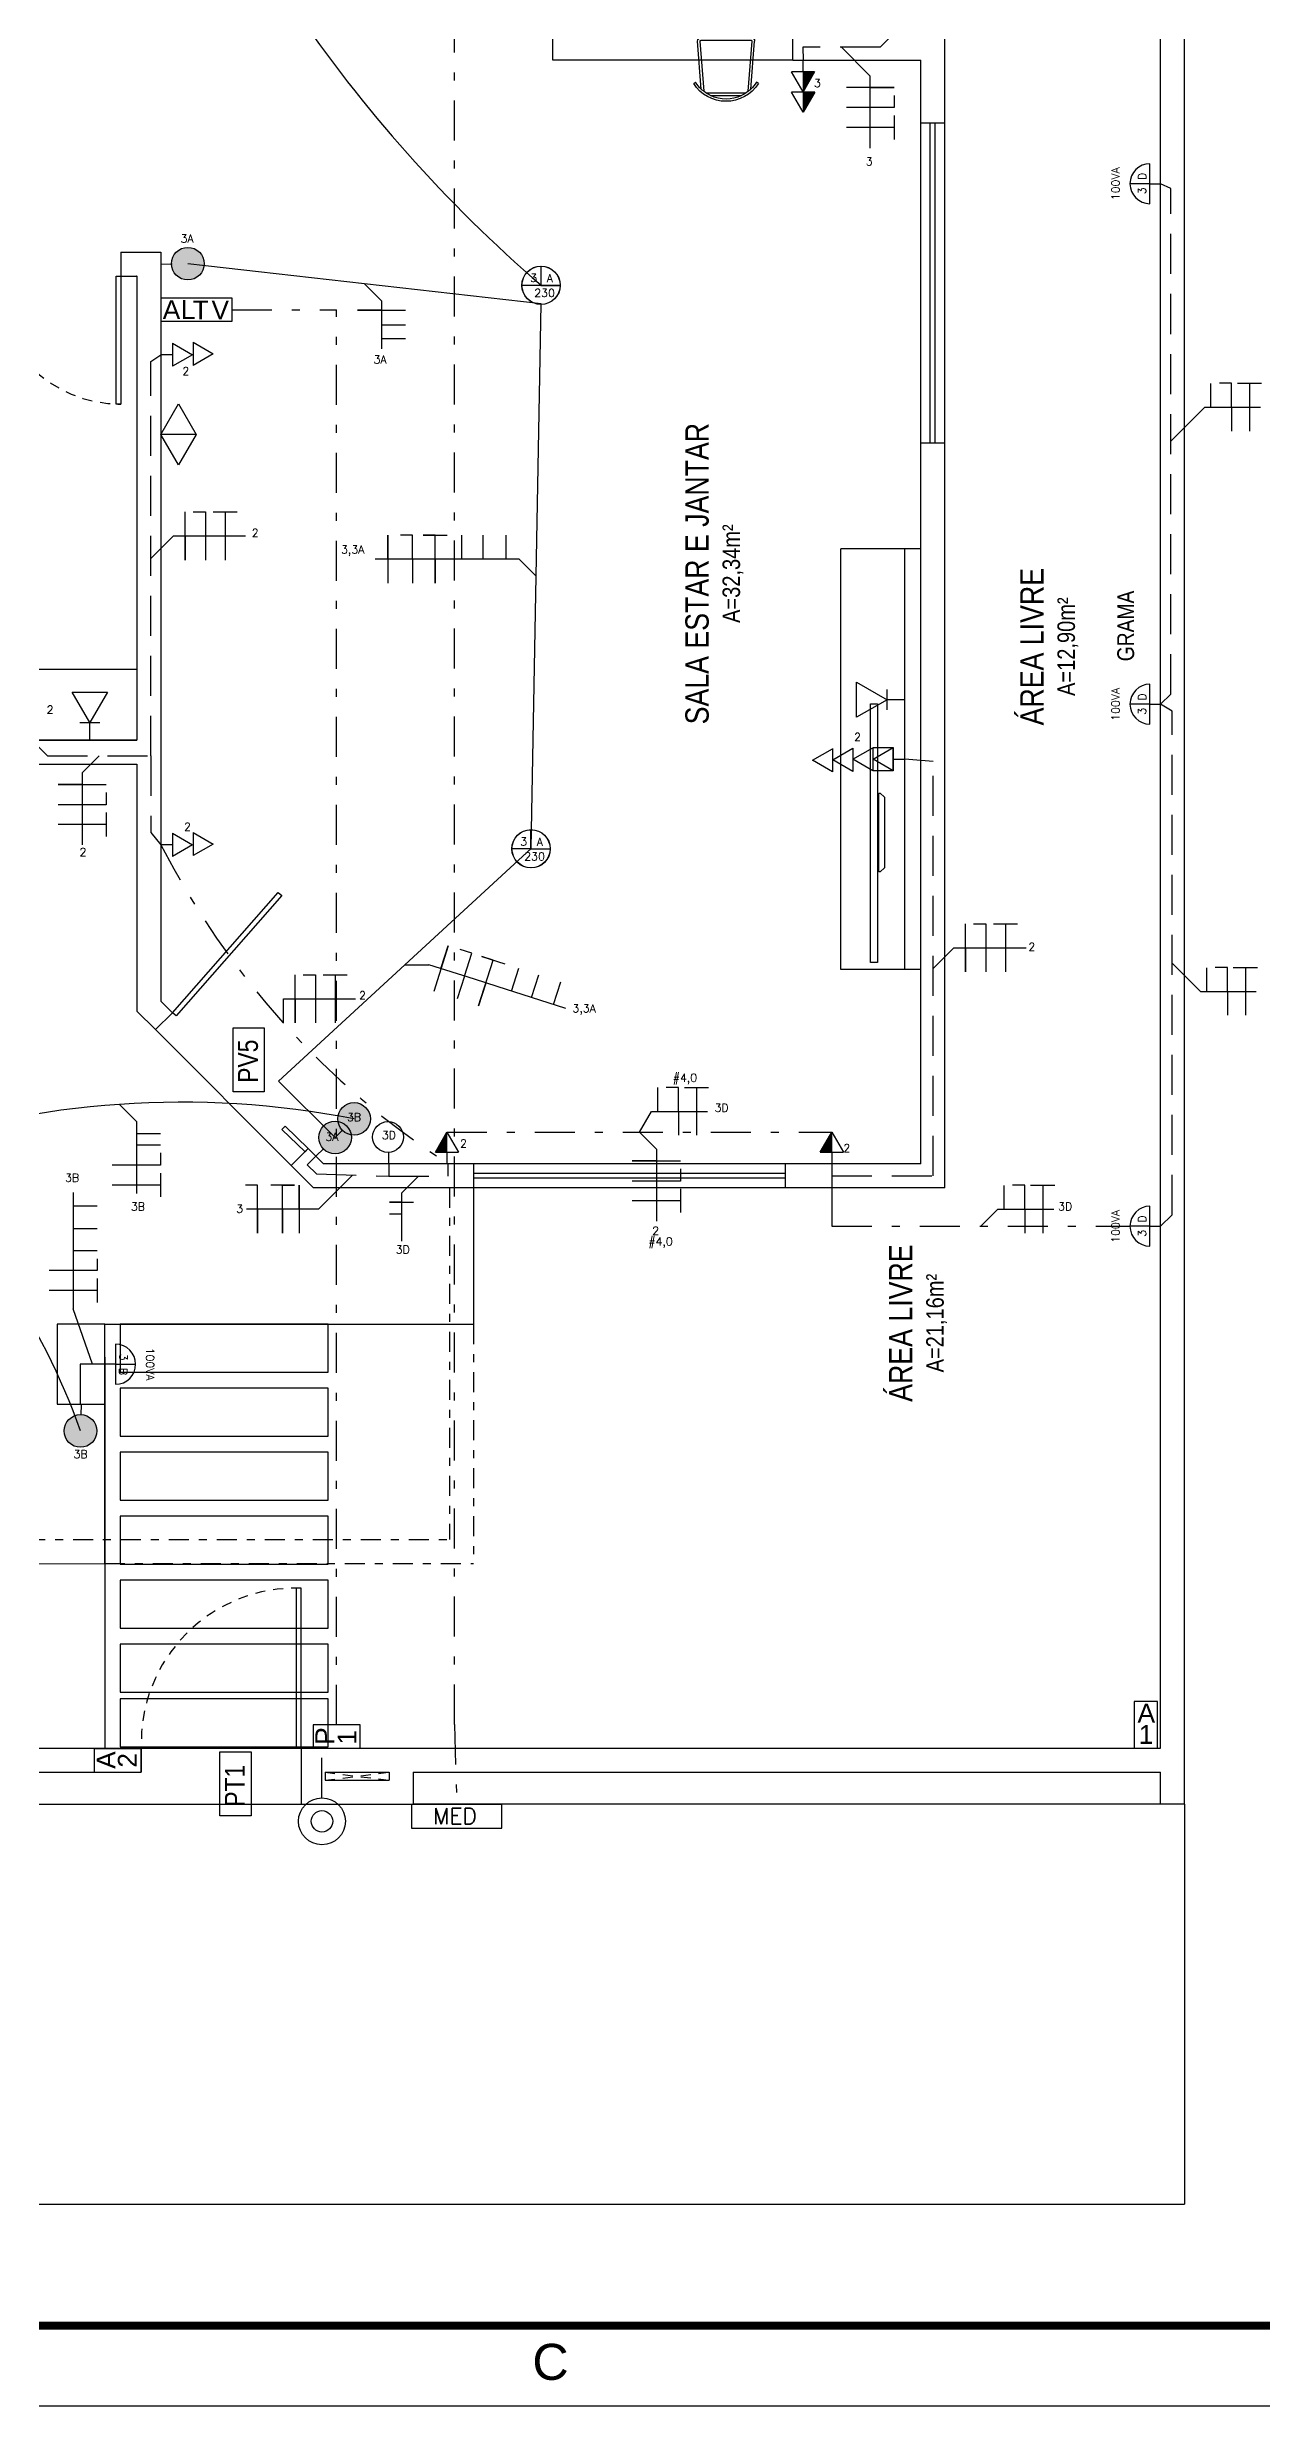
# Model space of a CAD drawing. Header units: millimetres. Extents: x 2718 to 3327, y 272 to 594.
# Drawn here: x 3157.44 to 3172.63, y 409.17 to 438.65 of the extents above; entities that cross this region are included whole.
import ezdxf
from ezdxf.enums import TextEntityAlignment as Align

# ---------------------------------------------------------------- set-up
doc = ezdxf.new("R2010")
doc.units = ezdxf.units.MM
doc.header["$MEASUREMENT"] = 0
for name, pattern in [('CONTINU', [0]), ('DASHDOT', [1, 0.5, -0.25, 0, -0.25]), ('DASHDOT2', [0.5, 0.25, -0.125, 0, -0.125]), ('DASHED', [0.75, 0.5, -0.25]), ('HIDDEN2', [0.1875, 0.125, -0.0625])]:
    doc.linetypes.add(name, pattern=pattern)
doc.layers.get('0').update_dxf_attribs({"linetype": 'CONTINUOUS'})
for name, color, linetype, lineweight in [('Circuito Iluminação 3', 90, 'CONTINUOUS', 30), ('Circuito Tomada 2', 10, 'CONTINUOUS', 30), ('Circuito Tomada 3', 10, 'CONTINUOUS', 30), ('E-Txt-W', 7, 'CONTINUOUS', 20), ('Eletroduto Laje', 40, 'CONTINUOUS', 30), ('Eletroduto_Parede', 200, 'DASHED', 30), ('Eletroduto_Piso', 32, 'DASHDOT', 30)]:
    doc.layers.add(name, color=color, linetype=linetype, lineweight=lineweight)
for name, color, linetype in [('E-txt-g', 3, 'CONTINUOUS'), ('eletroduto iluminação LAJEs', 160, 'CONTINU'), ('HIDROSSANITÁRIO', 8, 'CONTINUOUS'), ('Iluminação_Arandela', 50, 'CONTINUOUS'), ('Iluminação_Teto', 50, 'CONTINUOUS'), ('PONTOS_ELETRICOS', 2, 'CONTINUOUS'), ("PRANCHA - PROJETU'S", 7, 'CONTINUOUS'), ('Segurança', 170, 'CONTINUOUS'), ('Tomadas_Interruptores', 50, 'CONTINUOUS'), ('TXT_0', 7, 'CONTINUOUS')]:
    doc.layers.add(name, color=color, linetype=linetype)
doc.styles.add('ARIAL', font='arial.ttf', dxfattribs={"height": 2})
doc.styles.add('F2', font='ARIALN.TTF')
doc.styles.add('PADRAO_TXT', font='romans.shx')
doc.styles.add('REG60', font='romans.shx', dxfattribs={"width": 0.8, "height": 0.15})
doc.styles.add('REG80', font='romans.shx', dxfattribs={"width": 0.8, "height": 0.2})
doc.styles.add('ROMANS', font='romans.shx', dxfattribs={"height": 0.1})

# ---------------------------------------------------------------- blocks, each defined once
blk = doc.blocks.new('ADFSGASDFG')
at = {"layer": "PRANCHA - PROJETU'S", "color": 1}
blk.add_lwpolyline([(276.578, 47.946), (360.678, 47.946), (360.678, 107.346), (276.578, 107.346)], close=True, dxfattribs=at)
at = {"layer": "PRANCHA - PROJETU'S", "color": 4, "const_width": 0.1}
blk.add_lwpolyline([(279.078, 106.346), (359.678, 106.346), (359.678, 48.946), (279.078, 48.946)], close=True, dxfattribs=at)
at = {"layer": "PRANCHA - PROJETU'S", "color": 50, "linetype": 'Continuous', "style": 'ARIAL'}
blk.add_text('C', height=0.45, dxfattribs=at).set_placement((316.698, 48.496), align=Align.MIDDLE)
blk.add_text('C', height=0.45, dxfattribs=at).set_placement((316.698, 48.496), align=Align.MIDDLE)
blk = doc.blocks.new('cadeira3')
at = {"color": 8}
for p, q in [((334.3, -201.7), (331.2, -241)), ((335.9, -200.5), (367.1, -200.5)), ((339.4, -198.5), (363.6, -198.5)), ((368.7, -201.7), (371.8, -241)), ((326.2, -207.8), (327.7, -208.9)), ((332.1, -203.5), (329.2, -240.8)), ((370.9, -203.5), (373.8, -240.8)), ((376.8, -207.8), (375.3, -208.9)), ((371.3, -241.5), (331.7, -241.5)), ((371.3, -243.5), (331.7, -243.5))]:
    blk.add_line(p, q, dxfattribs=at)
for centre, radius, start, end in [((351.5, -223.9), 30, 32.591, 147.409), ((351.5, -223.9), 28.2, 115.4935, 133.4739), ((351.5, -223.9), 28.2, 64.5065, 115.4935), ((351.5, -223.9), 28.2, 46.5261, 64.5065), ((351.5, -223.9), 28.2, 133.4739, 147.6689), ((351.5, -223.9), 28.2, 32.3311, 46.5261), ((331.7, -241), 2.5, 175.5276, 270), ((331.7, -241), 0.5, 175.5276, 270), ((371.3, -241), 2.5, 270, 4.4724), ((371.3, -241), 0.5, 270, 4.4724)]:
    blk.add_arc(centre, radius, start, end, dxfattribs=at)
blk = doc.blocks.new('TXT-AMB75')
at = {"layer": 'E-txt-g', "style": 'REG80', "width": 0.8, "flags": 8}
blk.add_attdef('TXT', text='', height=0.2, dxfattribs=at).set_placement((0.005, 0.296), align=Align.CENTER)
at = {"layer": 'E-Txt-W', "style": 'REG60', "width": 0.8, "flags": 8}
blk.add_attdef('TXT', text='', height=0.15, dxfattribs=at).set_placement((0.005, 0.027), align=Align.CENTER)
blk = doc.blocks.new('luminaria3')
at = {"layer": 'PONTOS_ELETRICOS'}
for p, q in [((0, 0.133), (0, 0.383)), ((-0.09, 0), (0.09, 0)), ((0, 0.133), (0, 0))]:
    blk.add_line(p, q, dxfattribs=at)
blk.add_lwpolyline([(0.25, 0.133, 1), (-0.25, 0.133)], format="xyb", close=True, dxfattribs=at)
at = {"layer": 'TXT_0', "style": 'PADRAO_TXT', "flags": 8}
for tag, p in [('PO', (-0.001, 0.563)), ('CI', (-0.089, 0.232)), ('CO', (0.091, 0.229))]:
    blk.add_attdef(tag, text='', height=0.1, dxfattribs=at).set_placement(p, align=Align.MIDDLE)
blk = doc.blocks.new('medi')
at = {"layer": 'PONTOS_ELETRICOS'}
blk.add_lwpolyline([(-0.282, -0.074), (0.282, -0.074), (0.282, 0.074), (-0.282, 0.074)], close=True, dxfattribs=at)
at = {"layer": 'TXT_0', "style": 'PADRAO_TXT'}
blk.add_text('MED', height=0.1, dxfattribs=at).set_placement((-0.148, -0.049))

msp = doc.modelspace()

# ---------------------------------------------------------------- hatches: boundary and pattern name
at = {"layer": 'Tomadas_Interruptores'}
h = msp.add_hatch(color=256, dxfattribs=at)
h.dxf.hatch_style = 1
h.paths.add_polyline_path([(3166.89, 438.09), (3167.034, 438.341), (3166.89, 438.341)])
h = msp.add_hatch(color=256, dxfattribs=at)
h.dxf.hatch_style = 1
h.paths.add_polyline_path([(3166.891, 437.835), (3167.036, 438.086), (3166.891, 438.086)])
h = msp.add_hatch(color=256, dxfattribs=at)
h.dxf.hatch_style = 1
h.paths.add_polyline_path([(3158.992, 435.942, 1), (3159.401, 435.942, 1)])
h = msp.add_hatch(color=256, dxfattribs=at)
h.dxf.hatch_style = 1
h.paths.add_polyline_path([(3161.072, 425.252, 1), (3161.481, 425.252, 1)])
h = msp.add_hatch(color=256, dxfattribs=at)
h.dxf.hatch_style = 1
h.paths.add_polyline_path([(3160.833, 425.02, 1), (3161.242, 425.02, 1)])
h = msp.add_hatch(color=256, dxfattribs=at)
h.dxf.hatch_style = 1
h.paths.add_polyline_path([(3162.437, 425.087), (3162.293, 424.837), (3162.437, 424.837)])
h = msp.add_hatch(color=256, dxfattribs=at)
h.dxf.hatch_style = 1
h.paths.add_polyline_path([(3167.25, 425.087), (3167.105, 424.837), (3167.25, 424.837)])
h = msp.add_hatch(color=256, dxfattribs=at)
h.dxf.hatch_style = 1
h.paths.add_polyline_path([(3158.059, 421.352, 1), (3157.65, 421.352, 1)])

# ---------------------------------------------------------------- linework, layer by layer
for p, q in [((3158.558, 435.79), (3158.555, 435.786)), ((3158.555, 435.786, 0.983), (3158.558, 435.789, 0.985)), ((3158.559, 435.788, -0.13), (3158.555, 435.786, -0.13)), ((3158.559, 435.788, 7.318), (3158.556, 435.786, 7.308)), ((3158.556, 435.787, -0.26), (3158.557, 435.786, -0.26)), ((3158.557, 435.791), (3158.561, 435.786)), ((3158.557, 435.79), (3158.56, 435.786)), ((3158.557, 435.787, 0.073), (3158.559, 435.786, 0.073))]:
    msp.add_line(p, q)
at = {"layer": 'Circuito Iluminação 3', "lineweight": 30}
for p, q in [((3161.405, 435.69, -0.13), (3161.617, 435.478, -0.13)), ((3161.617, 435.478, -0.13), (3161.617, 434.878, -0.13)), ((3161.617, 435.362, -0.13), (3161.317, 435.362, -0.13)), ((3161.317, 435.362, -0.13), (3161.917, 435.362, -0.13)), ((3161.617, 435.178, -0.13), (3161.917, 435.178, -0.13)), ((3161.617, 435.006, -0.13), (3161.917, 435.006, -0.13)), ((3171.991, 434.147), (3171.991, 434.444)), ((3172.249, 434.447), (3172.097, 434.447)), ((3172.249, 434.147), (3172.249, 434.447)), ((3172.323, 434.447), (3172.624, 434.447)), ((3172.474, 434.447), (3172.474, 433.85)), ((3171.488, 433.722), (3171.913, 434.147)), ((3171.913, 434.147), (3172.363, 434.147)), ((3172.249, 434.147), (3172.249, 433.85)), ((3172.363, 434.147), (3172.611, 434.147)), ((3161.699, 432.249, -0.13), (3161.699, 432.549, -0.13)), ((3161.699, 432.549, -0.13), (3161.699, 431.949, -0.13)), ((3162.007, 432.549, -0.13), (3161.857, 432.549, -0.13)), ((3162.007, 432.249, -0.13), (3162.007, 432.549, -0.13)), ((3162.289, 432.549, -0.13), (3162.139, 432.549, -0.13)), ((3162.139, 432.549, -0.13), (3162.439, 432.549, -0.13)), ((3162.289, 431.949, -0.13), (3162.289, 432.549, -0.13)), ((3162.625, 432.249, -0.13), (3162.625, 432.549, -0.13)), ((3162.889, 432.249, -0.13), (3162.889, 432.549, -0.13)), ((3163.176, 432.249, -0.13), (3163.176, 432.549, -0.13)), ((3162.139, 432.249, -0.13), (3161.539, 432.249, -0.13)), ((3162.007, 432.249, -0.13), (3162.007, 431.949, -0.13)), ((3162.439, 432.249, -0.13), (3162.139, 432.249, -0.13)), ((3162.289, 432.249, -0.13), (3162.289, 431.949, -0.13)), ((3163.339, 432.249, -0.13), (3162.439, 432.249, -0.13)), ((3163.551, 432.036, -0.13), (3163.339, 432.249, -0.13)), ((3161.91, 427.18), (3162.21, 427.18)), ((3162.781, 426.997), (3162.21, 427.18)), ((3162.454, 427.417), (3162.271, 426.846)), ((3162.362, 427.132), (3162.454, 427.417)), ((3162.747, 427.323), (3162.604, 427.369)), ((3162.656, 427.037), (3162.747, 427.323)), ((3162.833, 426.666), (3163.016, 427.237)), ((3163.016, 427.237), (3162.873, 427.283)), ((3162.873, 427.283), (3163.159, 427.191)), ((3171.505, 427.201), (3171.86, 426.845)), ((3162.656, 427.037), (3162.564, 426.752)), ((3163.067, 426.906), (3162.781, 426.997)), ((3162.924, 426.951), (3162.833, 426.666)), ((3163.924, 426.631), (3163.067, 426.906)), ((3163.245, 426.849), (3163.336, 427.135)), ((3163.496, 426.768), (3163.587, 427.054)), ((3163.769, 426.681), (3163.861, 426.966)), ((3171.938, 426.845), (3171.938, 427.142)), ((3172.196, 427.146), (3172.044, 427.146)), ((3172.196, 426.845), (3172.196, 427.146)), ((3172.27, 427.146), (3172.571, 427.146)), ((3172.421, 427.146), (3172.421, 426.548)), ((3171.86, 426.845), (3172.31, 426.845)), ((3172.196, 426.845), (3172.196, 426.548)), ((3172.31, 426.845), (3172.558, 426.845)), ((3158.341, 425.434), (3158.553, 425.222)), ((3165.073, 425.346), (3165.073, 425.643)), ((3165.331, 425.647), (3165.18, 425.647)), ((3165.331, 425.346), (3165.331, 425.647)), ((3165.406, 425.647), (3165.706, 425.647)), ((3165.556, 425.647), (3165.556, 425.049)), ((3158.553, 425.222), (3158.553, 424.322)), ((3164.844, 425.087), (3164.996, 425.346)), ((3164.996, 425.346), (3165.446, 425.346)), ((3165.331, 425.346), (3165.331, 425.049)), ((3165.446, 425.346), (3165.694, 425.346)), ((3158.553, 425.07), (3158.854, 425.07)), ((3158.553, 424.927), (3158.854, 424.927)), ((3158.854, 424.827), (3158.854, 424.674)), ((3158.854, 424.674), (3158.252, 424.674)), ((3158.854, 424.574), (3158.854, 424.277)), ((3161.257, 424.551), (3160.83, 424.124)), ((3162.081, 424.537), (3161.869, 424.325)), ((3157.761, 424.332), (3157.761, 423.432)), ((3158.854, 424.425), (3158.252, 424.425)), ((3160.069, 424.424), (3159.919, 424.424)), ((3160.069, 423.824), (3160.069, 424.424)), ((3160.531, 424.424), (3160.233, 424.424)), ((3160.38, 423.824), (3160.38, 424.424)), ((3160.38, 424.424), (3160.531, 424.424)), ((3160.591, 424.124), (3160.591, 424.424)), ((3160.591, 424.424), (3160.591, 424.124)), ((3161.869, 424.325), (3161.869, 423.725)), ((3169.404, 424.123), (3169.404, 424.42)), ((3169.662, 424.423), (3169.51, 424.423)), ((3169.662, 424.123), (3169.662, 424.423)), ((3169.736, 424.423), (3170.037, 424.423)), ((3169.887, 424.423), (3169.887, 423.826)), ((3157.761, 424.165), (3158.061, 424.165)), ((3160.83, 424.124), (3159.93, 424.124)), ((3160.069, 424.124), (3160.069, 423.824)), ((3160.38, 424.124), (3160.38, 423.824)), ((3160.591, 424.124), (3160.591, 423.824)), ((3161.869, 424.213), (3161.719, 424.213)), ((3161.719, 424.213), (3162.019, 424.213)), ((3161.869, 424.062), (3161.719, 424.062)), ((3169.114, 423.911), (3169.326, 424.123)), ((3169.326, 424.123), (3169.776, 424.123)), ((3169.662, 424.123), (3169.662, 423.826)), ((3169.776, 424.123), (3170.024, 424.123)), ((3157.761, 423.882), (3158.061, 423.882)), ((3158.061, 423.358), (3157.462, 423.358)), ((3157.761, 423.606), (3158.061, 423.606)), ((3157.761, 423.432), (3157.761, 422.877)), ((3158.061, 423.504), (3158.061, 423.358)), ((3158.061, 423.107), (3157.462, 423.107)), ((3158.061, 423.258), (3158.061, 422.956)), ((3158.006, 422.185), (3157.761, 422.877))]:
    msp.add_line(p, q, dxfattribs=at)
at = {"layer": 'Circuito Tomada 2', "lineweight": 30}
for p, q in [((3159.163, 432.238), (3159.163, 432.841)), ((3159.264, 432.841), (3159.418, 432.841)), ((3159.418, 432.841), (3159.418, 432.238)), ((3159.514, 432.841), (3159.813, 432.841)), ((3159.664, 432.841), (3159.664, 432.238)), ((3158.733, 432.255), (3159.018, 432.541)), ((3159.018, 432.541), (3159.919, 432.541)), ((3159.163, 432.541), (3159.163, 432.238)), ((3158.088, 429.79), (3157.877, 429.58)), ((3157.877, 429.579), (3157.877, 428.678)), ((3157.877, 429.434), (3157.574, 429.434)), ((3157.574, 429.434), (3158.177, 429.434)), ((3158.177, 429.333), (3158.177, 429.179)), ((3158.177, 429.179), (3157.574, 429.179)), ((3158.177, 429.083), (3158.177, 428.784)), ((3158.177, 428.934), (3157.574, 428.934)), ((3168.922, 427.089), (3168.922, 427.691)), ((3169.023, 427.691), (3169.177, 427.691)), ((3169.177, 427.691), (3169.177, 427.089)), ((3169.273, 427.691), (3169.572, 427.691)), ((3169.423, 427.691), (3169.423, 427.089)), ((3168.517, 427.131), (3168.777, 427.391)), ((3168.777, 427.391), (3169.678, 427.391)), ((3168.922, 427.391), (3168.922, 427.089)), ((3160.539, 426.452), (3160.539, 427.054)), ((3160.639, 427.054), (3160.794, 427.054)), ((3160.794, 427.054), (3160.794, 426.452)), ((3160.89, 427.054), (3161.188, 427.054)), ((3161.039, 427.054), (3161.039, 426.452)), ((3160.394, 426.449), (3160.394, 426.754)), ((3160.394, 426.754), (3161.295, 426.754)), ((3160.539, 426.754), (3160.539, 426.452)), ((3164.844, 425.087), (3165.056, 424.875)), ((3165.056, 424.875), (3165.056, 423.974)), ((3165.056, 424.73), (3164.753, 424.73)), ((3164.753, 424.73), (3165.356, 424.73)), ((3165.356, 424.63), (3165.356, 424.475)), ((3165.356, 424.475), (3164.753, 424.475)), ((3165.356, 424.379), (3165.356, 424.081)), ((3165.356, 424.23), (3164.753, 424.23))]:
    msp.add_line(p, q, dxfattribs=at)
at = {"layer": 'Circuito Tomada 3', "lineweight": 30}
for p, q in [((3167.37, 438.647), (3167.725, 438.291)), ((3168.029, 438.142), (3167.433, 438.142)), ((3167.725, 438.291), (3167.725, 437.387)), ((3167.725, 438.142), (3168.029, 438.142)), ((3168.029, 437.895), (3167.433, 437.895)), ((3168.029, 438.045), (3168.029, 437.895)), ((3168.029, 437.796), (3168.029, 437.494)), ((3168.029, 437.645), (3167.433, 437.645))]:
    msp.add_line(p, q, dxfattribs=at)
at = {"layer": 'Eletroduto Laje'}
for p, q in [((3163.614, 435.439, -0.26), (3159.197, 435.942)), ((3163.489, 428.634), (3163.614, 435.439, -0.26)), ((3160.331, 425.726), (3163.489, 428.634)), ((3161.038, 425.02), (3160.331, 425.726))]:
    msp.add_line(p, q, dxfattribs=at)
for centre, radius, start, end in [((3163.645, 426.695), 17.44, 107.4625, 137.4625), ((3175.304, 449.21), 17.887, 199.1878, 229.1878)]:
    msp.add_arc(centre, radius, start, end, dxfattribs=at)
at = {"layer": 'Eletroduto Laje', "lineweight": 30}
for centre, radius, start, end in [((3159.117, 414.196), 11.265, 78.9492, 108.9492), ((3150.13, 418.63), 8.191, 19.4097, 49.4097)]:
    msp.add_arc(centre, radius, start, end, dxfattribs=at)
at = {"layer": 'Eletroduto_Parede', "lineweight": 30}
for p, q in [((3167.992, 438.786), (3167.853, 438.647)), ((3167.853, 438.647), (3166.887, 438.647)), ((3166.887, 438.647), (3166.89, 438.486)), ((3171.488, 436.881), (3171.361, 436.942)), ((3158.733, 434.72), (3158.861, 434.804)), ((3158.733, 429.79), (3158.733, 434.72)), ((3157.248, 429.986), (3157.444, 429.79)), ((3157.444, 429.79), (3158.733, 429.79)), ((3158.733, 429.79), (3158.733, 428.832)), ((3168.517, 429.72), (3168.161, 429.748)), ((3168.517, 424.542), (3168.517, 429.72)), ((3158.733, 428.832), (3158.861, 428.678)), ((3160.799, 424.788), (3160.69, 424.679)), ((3160.69, 424.679), (3160.804, 424.565)), ((3160.804, 424.565), (3161.71, 424.537)), ((3167.25, 424.542), (3168.517, 424.542)), ((3160.874, 416.767), (3160.874, 417.382))]:
    msp.add_line(p, q, dxfattribs=at)
at = {"layer": 'Eletroduto_Parede'}
for p, q in [((3171.488, 430.563), (3171.488, 436.881)), ((3171.361, 430.436), (3171.488, 430.563)), ((3171.505, 430.347), (3171.361, 430.436)), ((3171.505, 424.054), (3171.505, 430.347)), ((3161.71, 424.692), (3161.71, 424.537)), ((3161.71, 424.537), (3162.451, 424.537)), ((3162.451, 424.537), (3162.451, 424.692)), ((3167.25, 424.692), (3167.25, 424.392)), ((3171.361, 423.911), (3171.505, 424.054)), ((3158.161, 422.185), (3157.851, 422.185)), ((3157.851, 422.185), (3157.851, 421.685))]:
    msp.add_line(p, q, dxfattribs=at)
at = {"layer": 'Eletroduto_Piso', "lineweight": 30}
for p, q in [((3162.532, 417.683, 0.972), (3162.532, 440.145, 0.972)), ((3159.748, 435.367), (3161.056, 435.367)), ((3161.056, 417.679, 0.972), (3161.056, 435.367, 0.972)), ((3162.532, 417.683, 0.972), (3162.559, 416.686, 1.047))]:
    msp.add_line(p, q, dxfattribs=at)
at = {"layer": 'Eletroduto_Piso'}
for p, q in [((3162.437, 425.087), (3167.25, 425.087)), ((3167.25, 424.392), (3167.25, 423.911)), ((3167.25, 423.911), (3170.978, 423.911))]:
    msp.add_line(p, q, dxfattribs=at)
at = {"layer": 'Eletroduto_Piso', "lineweight": 30}
for centre, radius, start, end in [((3165.242, 432.657), 12.673, 122.6179, 152.6179), ((3168.094, 433.384), 10.363, 207.0094, 237.0094)]:
    msp.add_arc(centre, radius, start, end, dxfattribs=at)
at = {"layer": 'HIDROSSANITÁRIO', "color": 8, "linetype": 'Continuous'}
for p, q in [((3171.661, 416.686), (3171.661, 461.686)), ((3168.661, 437.703), (3168.661, 443.486)), ((3171.361, 417.386), (3171.361, 443.486)), ((3163.761, 438.486), (3163.761, 439.286)), ((3166.761, 438.486), (3166.761, 438.786)), ((3166.761, 438.486), (3163.761, 438.486)), ((3166.761, 438.486), (3168.361, 438.486)), ((3168.361, 437.703), (3168.361, 438.486)), ((3168.361, 437.703), (3168.661, 437.703)), ((3168.361, 433.703), (3168.361, 437.703)), ((3168.481, 433.703), (3168.481, 437.703)), ((3168.541, 433.703), (3168.541, 437.703)), ((3168.661, 433.703), (3168.661, 437.703)), ((3158.361, 436.086), (3158.861, 436.086)), ((3158.361, 436.086), (3158.361, 435.786)), ((3158.861, 436.086), (3158.861, 426.726)), ((3158.361, 435.786), (3158.561, 435.786)), ((3158.561, 435.786), (3158.561, 429.986)), ((3168.361, 424.692), (3168.361, 433.703)), ((3168.361, 433.703), (3168.661, 433.703)), ((3168.661, 424.392), (3168.661, 433.703)), ((3155.611, 429.986), (3158.561, 429.986)), ((3155.611, 429.686), (3158.561, 429.686)), ((3158.561, 429.686), (3158.561, 426.601)), ((3158.794, 426.368), (3158.561, 426.601)), ((3159.006, 426.58), (3158.861, 426.726)), ((3159.006, 426.58), (3158.794, 426.368)), ((3160.491, 424.671), (3158.794, 426.368)), ((3160.703, 424.883), (3160.491, 424.671)), ((3160.895, 424.692), (3160.703, 424.883)), ((3160.77, 424.392), (3160.491, 424.671)), ((3162.768, 424.692), (3160.895, 424.692)), ((3166.668, 424.692), (3162.768, 424.692)), ((3162.768, 424.692), (3162.768, 424.392)), ((3166.668, 424.572), (3162.768, 424.572)), ((3168.361, 424.692), (3166.668, 424.692)), ((3166.668, 424.692), (3166.668, 424.392)), ((3162.768, 424.392), (3160.77, 424.392)), ((3166.668, 424.512), (3162.768, 424.512)), ((3162.768, 424.512), (3162.768, 422.685)), ((3166.668, 424.392), (3162.768, 424.392)), ((3168.661, 424.392), (3166.668, 424.392)), ((3158.161, 419.694, 3.659), (3158.161, 422.685, 3.659)), ((3158.161, 422.685, 3.659), (3162.768, 422.685, 3.659)), ((3158.161, 422.186, 1.58), (3158.161, 419.686, -0.018)), ((3146.661, 419.686), (3158.161, 419.694, 3.659)), ((3155.753, 417.386), (3158.613, 417.386, 0.972)), ((3158.613, 417.386, 0.972), (3158.613, 417.086, 0.972)), ((3160.613, 417.386, 0.972), (3171.361, 417.386)), ((3160.613, 417.386, 0.972), (3160.613, 417.086, 0.972)), ((3160.613, 417.386, 0.972), (3160.613, 416.686, 2.019)), ((3160.613, 417.386, 0.972), (3160.913, 417.386, 0.972)), ((3155.753, 417.086), (3158.613, 417.086)), ((3160.913, 417.086), (3161.713, 417.086)), ((3160.913, 417.086, 0.972), (3160.913, 416.986, 2.019)), ((3160.913, 416.986, 1.047), (3161.713, 416.986, 1.047)), ((3161.713, 417.086, 0.972), (3161.713, 416.986, 2.019)), ((3162.013, 417.086, 0.972), (3171.361, 417.086)), ((3162.013, 417.086, 0.972), (3162.013, 416.686, 2.019)), ((3171.361, 416.986), (3171.361, 417.086)), ((3171.361, 416.686), (3171.361, 417.086)), ((3140.746, 416.686, -0.363), (3160.613, 416.686, 1.047)), ((3160.613, 416.686, 1.047), (3162.013, 416.686, 1.047)), ((3171.361, 416.686), (3162.013, 416.686, 1.047)), ((3171.661, 416.686), (3171.361, 416.686)), ((3171.661, 416.686), (3171.661, 411.686)), ((3129.661, 411.686), (3171.661, 411.686))]:
    msp.add_line(p, q, dxfattribs=at)
at = {"layer": 'HIDROSSANITÁRIO', "color": 8, "linetype": 'CONTINU'}
for p, q in [((3167.361, 427.118), (3167.361, 432.378)), ((3168.361, 432.378), (3167.361, 432.378)), ((3168.161, 427.118), (3168.161, 432.378)), ((3168.361, 427.118), (3167.361, 427.118))]:
    msp.add_line(p, q, dxfattribs=at)
at = {"layer": 'HIDROSSANITÁRIO', "color": 8, "linetype": 'DASHDOT2'}
for p, q in [((3162.468, 424.392, 3.659), (3162.468, 419.994, 3.659)), ((3162.768, 422.685, 3.659), (3162.768, 419.694, 3.659)), ((3146.961, 419.994, 3.659), (3162.468, 419.994, 3.659)), ((3158.161, 419.694, 3.659), (3162.768, 419.694, 3.659))]:
    msp.add_line(p, q, dxfattribs=at)
at = {"layer": 'HIDROSSANITÁRIO', "color": 8}
for p, q in [((3158.161, 419.686, 1.58), (3158.161, 417.386)), ((3158.613, 417.386), (3160.613, 417.386, 0.972))]:
    msp.add_line(p, q, dxfattribs=at)
at = {"layer": 'HIDROSSANITÁRIO', "color": 8, "linetype": 'HIDDEN2'}
for p, q in [((3160.913, 416.986, 1.047), (3161.713, 417.086)), ((3160.913, 417.086, 0.972), (3161.713, 416.986, 1.047))]:
    msp.add_line(p, q, dxfattribs=at)
at = {"layer": 'HIDROSSANITÁRIO', "color": 8}
for points in [[(3158.361, 435.786), (3158.361, 434.186), (3158.301, 434.186), (3158.301, 435.786)], [(3159.598, 416.541), (3159.598, 417.341), (3159.988, 417.341), (3159.988, 416.541)]]:
    msp.add_lwpolyline(points, close=True, dxfattribs=at)
for points, elevation in [([(3158.561, 430.875), (3158.561, 429.986), (3155.936, 429.986), (3155.936, 430.875)], 3.659), ([(3159.763, 425.589), (3159.763, 426.39), (3160.152, 426.39), (3160.152, 425.589)], 3.659), ([(3158.35, 420.486), (3160.95, 420.486), (3160.95, 421.086), (3158.35, 421.086)], 1.896), ([(3158.35, 419.686), (3160.95, 419.686), (3160.95, 420.286), (3158.35, 420.286)], 1.957), ([(3158.35, 418.886), (3160.95, 418.886), (3160.95, 419.486), (3158.35, 419.486)], 2.017), ([(3160.613, 417.386), (3160.613, 419.386), (3160.553, 419.386), (3160.553, 417.386)], 0.972), ([(3158.35, 418.086), (3160.95, 418.086), (3160.95, 418.686), (3158.35, 418.686)], 2.077), ([(3158.35, 417.405), (3160.95, 417.405), (3160.95, 418.005), (3158.35, 418.005)], 2.077)]:
    msp.add_lwpolyline(points, close=True, dxfattribs=dict(at, elevation=elevation))
at = {"layer": 'HIDROSSANITÁRIO', "color": 8, "linetype": 'CONTINU'}
for points in [[(3167.734, 430.442), (3167.819, 430.442), (3167.819, 427.209), (3167.734, 427.209)], [(3167.839, 429.325), (3167.856, 429.325), (3167.907, 429.274), (3167.907, 428.39), (3167.856, 428.339), (3167.839, 428.339)]]:
    msp.add_lwpolyline(points, close=True, dxfattribs=at)
at = {"layer": 'HIDROSSANITÁRIO', "color": 8, "linetype": 'Continuous'}
for points in [[(3159.006, 426.58), (3160.326, 428.084), (3160.371, 428.044), (3159.051, 426.541)], [(3160.662, 424.84), (3160.703, 424.883), (3160.416, 425.161), (3160.374, 425.118)], [(3158.161, 421.685), (3158.161, 422.685), (3157.561, 422.685), (3157.561, 421.685)]]:
    msp.add_lwpolyline(points, close=True, dxfattribs=at)
for points, elevation in [([(3158.35, 422.086), (3160.95, 422.086), (3160.95, 422.686), (3158.35, 422.686)], 1.776), ([(3158.35, 421.286), (3160.95, 421.286), (3160.95, 421.886), (3158.35, 421.886)], 1.836)]:
    msp.add_lwpolyline(points, close=True, dxfattribs=dict(at, elevation=elevation))
at = {"layer": 'HIDROSSANITÁRIO', "color": 8, "linetype": 'HIDDEN2'}
for centre, radius, start, end in [((3158.361, 435.786, -1.785), 1.6, 180, 270), ((3160.546, 417.456, 0.818), 1.931, 88.0189, 182.088)]:
    msp.add_arc(centre, radius, start, end, dxfattribs=at)
at = {"layer": 'Iluminação_Teto'}
for p, q in [((3163.614, 435.672), (3163.614, 435.911)), ((3163.613, 435.671, 0.26), (3163.374, 435.671, 0.26)), ((3163.613, 435.671, 0.26), (3163.852, 435.671, 0.26)), ((3163.614, 435.672), (3163.853, 435.672)), ((3163.488, 428.628, 0.26), (3163.488, 428.867, 0.26)), ((3163.489, 428.629), (3163.489, 428.868)), ((3163.489, 428.629), (3163.249, 428.629)), ((3163.488, 428.628, 0.26), (3163.249, 428.628, 0.26)), ((3163.489, 428.632, 0.26), (3163.486, 428.628, 0.26)), ((3163.486, 428.628, 1.243), (3163.489, 428.631, 1.245)), ((3163.49, 428.63, 0.13), (3163.486, 428.628, 0.13)), ((3163.49, 428.633), (3163.487, 428.629)), ((3163.487, 428.629, 0.983), (3163.49, 428.633, 0.985)), ((3163.491, 428.631, -0.13), (3163.487, 428.629, -0.13)), ((3163.49, 428.63, 7.578), (3163.487, 428.628, 7.568)), ((3163.487, 428.629), (3163.488, 428.628)), ((3163.488, 428.633, 0.26), (3163.492, 428.628, 0.26)), ((3163.488, 428.632, 0.26), (3163.491, 428.628, 0.26)), ((3163.491, 428.631, 7.318), (3163.488, 428.629, 7.308)), ((3163.488, 428.63, 0.333), (3163.49, 428.628, 0.333)), ((3163.488, 428.63, -0.26), (3163.489, 428.629, -0.26)), ((3163.488, 428.628, 0.26), (3163.727, 428.628, 0.26)), ((3163.489, 428.634), (3163.493, 428.629)), ((3163.489, 428.633), (3163.492, 428.629)), ((3163.489, 428.631, 0.073), (3163.491, 428.629, 0.073)), ((3163.489, 428.629), (3163.728, 428.629))]:
    msp.add_line(p, q, dxfattribs=at)
for centre, radius in [((3163.613, 435.671, 0.26), 0.239), ((3163.614, 435.672), 0.239), ((3163.489, 428.629), 0.239), ((3163.488, 428.628, 0.26), 0.239), ((3160.874, 416.473), 0.293), ((3160.874, 416.473), 0.134)]:
    msp.add_circle(centre, radius, dxfattribs=at)
at = {"layer": 'Segurança'}
for p, q in [((3158.861, 433.808), (3159.081, 434.189)), ((3159.081, 434.189), (3159.301, 433.808)), ((3159.301, 433.808), (3158.861, 433.808)), ((3159.081, 433.427), (3158.861, 433.808)), ((3159.301, 433.808), (3159.081, 433.427)), ((3157.971, 430.206), (3157.751, 430.587)), ((3157.751, 430.587), (3158.191, 430.587)), ((3158.191, 430.587), (3157.971, 430.206)), ((3167.56, 430.712), (3167.941, 430.492)), ((3167.56, 430.272), (3167.56, 430.712)), ((3167.941, 430.492), (3167.56, 430.272)), ((3167.941, 430.492), (3167.941, 430.618)), ((3168.161, 430.492), (3167.941, 430.492)), ((3167.941, 430.366), (3167.941, 430.492)), ((3157.845, 430.206), (3157.971, 430.206)), ((3157.971, 429.986), (3157.971, 430.206)), ((3157.971, 430.206), (3158.097, 430.206))]:
    msp.add_line(p, q, dxfattribs=at)
for points in [[(3159.748, 435.516), (3159.748, 435.218), (3158.864, 435.218), (3158.864, 435.516)], [(3171.029, 417.386), (3171.323, 417.386), (3171.323, 417.972), (3171.029, 417.972)], [(3158.613, 417.086), (3158.613, 417.379), (3158.026, 417.379), (3158.026, 417.086)]]:
    msp.add_lwpolyline(points, close=True, dxfattribs=at)
at = {"layer": 'Segurança', "elevation": 0.972}
msp.add_lwpolyline([(3161.35, 417.386), (3161.35, 417.679), (3160.763, 417.679), (3160.763, 417.386)], close=True, dxfattribs=at)
at = {"layer": 'Tomadas_Interruptores'}
for p, q in [((3166.89, 438.341), (3166.89, 438.486)), ((3167.034, 438.341), (3166.745, 438.341)), ((3166.89, 438.09), (3166.745, 438.341)), ((3167.034, 438.341), (3166.89, 438.09)), ((3166.89, 438.341), (3166.89, 438.09)), ((3167.036, 438.086), (3166.747, 438.086)), ((3166.891, 437.835), (3166.747, 438.086)), ((3167.036, 438.086), (3166.891, 437.835)), ((3166.891, 438.086), (3166.891, 437.835)), ((3158.864, 435.935), (3159, 435.939)), ((3159.006, 434.949), (3159.006, 434.659)), ((3159.006, 434.949), (3159.256, 434.804)), ((3159.265, 434.959), (3159.265, 434.67)), ((3159.265, 434.959), (3159.515, 434.814)), ((3159.006, 434.804), (3158.861, 434.804)), ((3159.256, 434.804), (3159.006, 434.659)), ((3159.515, 434.814), (3159.265, 434.67)), ((3167.008, 429.736), (3167.258, 429.88)), ((3167.258, 429.881), (3167.258, 429.591)), ((3167.262, 429.74), (3167.512, 429.885)), ((3167.512, 429.885), (3167.512, 429.595)), ((3167.514, 429.747), (3167.764, 429.891)), ((3167.764, 429.892), (3167.764, 429.602)), ((3167.766, 429.604), (3167.766, 429.894)), ((3167.766, 429.894), (3168.016, 429.894)), ((3167.766, 429.748), (3168.016, 429.893)), ((3168.016, 429.894), (3168.016, 429.604)), ((3168.016, 429.604), (3168.016, 429.893)), ((3167.258, 429.591), (3167.008, 429.736)), ((3167.512, 429.595), (3167.262, 429.74)), ((3167.764, 429.602), (3167.514, 429.747)), ((3168.016, 429.604), (3167.766, 429.748)), ((3168.016, 429.604), (3167.766, 429.604)), ((3168.016, 429.748), (3168.161, 429.748)), ((3159.006, 428.678), (3158.861, 428.678)), ((3159.006, 428.823), (3159.006, 428.533)), ((3159.006, 428.823), (3159.256, 428.678)), ((3159.256, 428.678), (3159.006, 428.533)), ((3159.265, 428.833), (3159.265, 428.543)), ((3159.265, 428.833), (3159.515, 428.688)), ((3159.515, 428.688), (3159.265, 428.543)), ((3161.038, 425.02), (3161.135, 425.116)), ((3160.799, 424.788), (3160.896, 424.884)), ((3161.71, 424.692), (3161.71, 424.833)), ((3162.293, 424.837), (3162.437, 425.087)), ((3162.293, 424.837), (3162.582, 424.837)), ((3162.437, 425.087), (3162.582, 424.837)), ((3162.437, 424.837), (3162.437, 425.087)), ((3162.437, 424.837), (3162.437, 424.692)), ((3167.105, 424.837), (3167.25, 425.087)), ((3167.105, 424.837), (3167.394, 424.837)), ((3167.25, 425.087), (3167.394, 424.837)), ((3167.25, 424.837), (3167.25, 425.087)), ((3167.25, 424.837), (3167.25, 424.692)), ((3157.861, 421.685), (3157.86, 421.549))]:
    msp.add_line(p, q, dxfattribs=at)
for centre, radius in [((3159.197, 435.942), 0.204), ((3161.276, 425.252), 0.204), ((3161.038, 425.02), 0.204), ((3161.7, 425.026), 0.193), ((3157.855, 421.352), 0.204)]:
    msp.add_circle(centre, radius, dxfattribs=at)

# ---------------------------------------------------------------- block references
ref = msp.add_blockref('TXT-AMB75', (3166.142, 432.06, 3.659), dxfattribs=dict(xscale=1.458, yscale=1.458, zscale=1.458, rotation=90))
ref.add_attrib('TXT', 'SALA ESTAR E JANTAR', dxfattribs={"layer": 'E-txt-g', "color": 2, "height": 0.2916, "rotation": 90, "style": 'F2'}).set_placement((3165.71, 432.068, 3.659), align=Align.CENTER)
ref.add_attrib('TXT', 'A=32,34m²', dxfattribs={"layer": 'E-Txt-W', "height": 0.2187, "rotation": 90, "style": 'F2'}).set_placement((3166.102, 432.068, 3.659), align=Align.CENTER)
ref = msp.add_blockref('TXT-AMB75', (3170.329, 431.147, 3.659), dxfattribs=dict(xscale=1.458, yscale=1.458, zscale=1.458, rotation=90))
ref.add_attrib('TXT', 'ÁREA LIVRE', dxfattribs={"layer": 'E-txt-g', "color": 2, "height": 0.2916, "rotation": 90, "style": 'F2'}).set_placement((3169.897, 431.155, 3.659), align=Align.CENTER)
ref.add_attrib('TXT', 'A=12,90m²', dxfattribs={"layer": 'E-Txt-W', "height": 0.2187, "rotation": 90, "style": 'F2'}).set_placement((3170.29, 431.155, 3.659), align=Align.CENTER)
ref = msp.add_blockref('TXT-AMB75', (3168.688, 422.692), dxfattribs=dict(xscale=1.458, yscale=1.458, zscale=1.458, rotation=90))
ref.add_attrib('TXT', 'ÁREA LIVRE', dxfattribs={"layer": 'E-txt-g', "color": 2, "height": 0.2916, "rotation": 90, "style": 'F2'}).set_placement((3168.256, 422.7), align=Align.CENTER)
ref.add_attrib('TXT', 'A=21,16m²', dxfattribs={"layer": 'E-Txt-W', "height": 0.2187, "rotation": 90, "style": 'F2'}).set_placement((3168.649, 422.7), align=Align.CENTER)
at = {"layer": 'eletroduto iluminação LAJEs', "ltscale": 0.5, "xscale": 2, "yscale": 2, "zscale": 2}
msp.add_blockref('medi', (3162.559, 416.537, 1.047), dxfattribs=at)
at = {"layer": 'HIDROSSANITÁRIO', "color": 8, "linetype": 'CONTINU', "xscale": -0.01600000000034925, "yscale": 0.01599999999998545, "zscale": 0.016, "rotation": 180}
msp.add_blockref('cadeira3', (3160.303, 434.869), dxfattribs=at)
at = {"layer": 'Iluminação_Arandela'}
ref = msp.add_blockref('luminaria3', (3171.361, 436.942), dxfattribs=dict(at, rotation=89.99999999999999))
ref.add_attrib('CI', '3', dxfattribs={"layer": 'TXT_0', "height": 0.1, "rotation": 90, "style": 'PADRAO_TXT'}).set_placement((3171.129, 436.853), align=Align.MIDDLE)
ref.add_attrib('CO', 'D', dxfattribs={"layer": 'TXT_0', "height": 0.1, "rotation": 90, "style": 'PADRAO_TXT'}).set_placement((3171.132, 437.033), align=Align.MIDDLE)
ref.add_attrib('PO', '100VA', dxfattribs={"layer": 'TXT_0', "height": 0.1, "rotation": 90, "style": 'PADRAO_TXT'}).set_placement((3170.798, 436.941), align=Align.MIDDLE)
ref = msp.add_blockref('luminaria3', (3171.361, 430.436), dxfattribs=dict(at, rotation=89.99999999999999))
ref.add_attrib('CI', '3', dxfattribs={"layer": 'TXT_0', "height": 0.1, "rotation": 90, "style": 'PADRAO_TXT'}).set_placement((3171.129, 430.347), align=Align.MIDDLE)
ref.add_attrib('CO', 'D', dxfattribs={"layer": 'TXT_0', "height": 0.1, "rotation": 90, "style": 'PADRAO_TXT'}).set_placement((3171.132, 430.526), align=Align.MIDDLE)
ref.add_attrib('PO', '100VA', dxfattribs={"layer": 'TXT_0', "height": 0.1, "rotation": 90, "style": 'PADRAO_TXT'}).set_placement((3170.798, 430.434), align=Align.MIDDLE)
ref = msp.add_blockref('luminaria3', (3171.361, 423.911), dxfattribs=dict(at, rotation=89.99999999999999))
ref.add_attrib('CI', '3', dxfattribs={"layer": 'TXT_0', "height": 0.1, "rotation": 90, "style": 'PADRAO_TXT'}).set_placement((3171.129, 423.822), align=Align.MIDDLE)
ref.add_attrib('CO', 'D', dxfattribs={"layer": 'TXT_0', "height": 0.1, "rotation": 90, "style": 'PADRAO_TXT'}).set_placement((3171.132, 424.001), align=Align.MIDDLE)
ref.add_attrib('PO', '100VA', dxfattribs={"layer": 'TXT_0', "height": 0.1, "rotation": 90, "style": 'PADRAO_TXT'}).set_placement((3170.798, 423.909), align=Align.MIDDLE)
ref = msp.add_blockref('luminaria3', (3158.161, 422.186, 1.58), dxfattribs=dict(at, rotation=270))
ref.add_attrib('CI', '3', dxfattribs={"layer": 'TXT_0', "height": 0.1, "rotation": 270, "style": 'PADRAO_TXT'}).set_placement((3158.393, 422.275, 1.58), align=Align.MIDDLE)
ref.add_attrib('CO', 'B', dxfattribs={"layer": 'TXT_0', "height": 0.1, "rotation": 270, "style": 'PADRAO_TXT'}).set_placement((3158.39, 422.095, 1.58), align=Align.MIDDLE)
ref.add_attrib('PO', '100VA', dxfattribs={"layer": 'TXT_0', "height": 0.1, "rotation": 270, "style": 'PADRAO_TXT'}).set_placement((3158.724, 422.187, 1.58), align=Align.MIDDLE)
at = {"layer": "PRANCHA - PROJETU'S", "color": 1}
msp.add_blockref('ADFSGASDFG', (2847.034, 361.221), dxfattribs=at)

# ---------------------------------------------------------------- texts
at = {"layer": 'Circuito Iluminação 3', "lineweight": 30, "char_height": 0.1, "attachment_point": 1, "style": 'ROMANS'}
for s, width, insert in [('3A', 0.16891, (3159.106, 436.306)), ('3A', 0.19974, (3161.52, 434.794)), ('3,3A', 0.31262, (3161.113, 432.419)), ('3,3A', 0.26942, (3164.007, 426.684)), ('#4,0', 0.2609, (3165.261, 425.817)), ('3D', 0.1816, (3165.784, 425.442)), ('3B', 0.20081, (3161.187, 425.325)), ('3A', 0.21427, (3160.917, 425.077)), ('3D', 0.2111, (3161.624, 425.1)), ('3B', 0.25065, (3157.661, 424.567)), ('3B', 0.18816, (3158.485, 424.207)), ('3', 0.18849, (3159.802, 424.18)), ('3D', 0.23627, (3170.08, 424.209)), ('3D', 0.15534, (3161.797, 423.669)), ('3B', 0.18816, (3157.768, 421.112))]:
    msp.add_mtext_dynamic_manual_height_columns(s, width=width, gutter_width=0.5, heights=[0], dxfattribs=dict(at, insert=insert))
at = {"layer": 'Circuito Tomada 2', "lineweight": 30, "char_height": 0.1, "attachment_point": 1, "style": 'ROMANS'}
for s, width, insert in [('2', 0.18449, (3159.129, 434.649)), ('2', 0.18449, (3159.996, 432.627)), ('2', 0.18449, (3157.431, 430.418)), ('2', 0.18449, (3167.529, 430.076)), ('2', 0.18449, (3159.151, 428.954)), ('2', 0.18449, (3157.843, 428.637)), ('2', 0.18449, (3169.709, 427.454)), ('2', 0.18449, (3161.338, 426.847)), ('2', 0.18449, (3162.6, 424.995)), ('2', 0.18449, (3167.394, 424.937)), ('#4,0', 0.24045, (3164.956, 423.771)), ('2', 0.18449, (3165.004, 423.904))]:
    msp.add_mtext_dynamic_manual_height_columns(s, width=width, gutter_width=0.5, heights=[0], dxfattribs=dict(at, insert=insert))
at = {"layer": 'Circuito Tomada 3', "lineweight": 30, "char_height": 0.1, "attachment_point": 1, "style": 'ROMANS'}
for insert in [(3167.026, 438.25), (3167.673, 437.27)]:
    msp.add_mtext_dynamic_manual_height_columns('3', width=0.21575, gutter_width=0.5, heights=[0], dxfattribs=dict(at, insert=insert))
at = {"layer": 'HIDROSSANITÁRIO', "color": 8, "style": 'F2'}
msp.add_text('GRAMA', height=0.2103, rotation=90, dxfattribs=at).set_placement((3171.03, 430.972))
at = {"layer": 'HIDROSSANITÁRIO', "color": 8, "linetype": 'Continuous', "style": 'F2'}
for s, p in [('PV5', (3159.824, 425.704, 3.659)), ('PT1', (3159.66, 416.656))]:
    msp.add_text(s, height=0.2492, rotation=90, dxfattribs=at).set_placement(p, align=Align.TOP_LEFT)
at = {"layer": 'Iluminação_Teto', "char_height": 0.1, "attachment_point": 1, "style": 'ROMANS'}
for s, width, insert in [('3', 0.17209, (3163.478, 435.813)), ('A', 0.17209, (3163.685, 435.809)), ('230', 0.13804, (3163.529, 435.626)), ('3', 0.17209, (3163.353, 428.769)), ('A', 0.17209, (3163.559, 428.766)), ('230', 0.13804, (3163.404, 428.583))]:
    msp.add_mtext_dynamic_manual_height_columns(s, width=width, gutter_width=0.5, heights=[0], dxfattribs=dict(at, insert=insert))
at = {"layer": 'Segurança', "style": 'ARIAL'}
for s, p in [('A', (3158.883, 435.25)), ('L', (3159.109, 435.251)), ('T', (3159.257, 435.246)), ('V', (3159.493, 435.246)), ('A', (3171.073, 417.708)), ('1', (3171.087, 417.441))]:
    msp.add_text(s, height=0.235, dxfattribs=at).set_placement(p)
for s, p in [('P', (3161.027, 417.429, 0.972)), ('1', (3161.305, 417.433, 0.972)), ('A', (3158.291, 417.129)), ('2', (3158.557, 417.144))]:
    msp.add_text(s, height=0.235, rotation=90, dxfattribs=at).set_placement(p)

doc.saveas('drawing.dxf')
